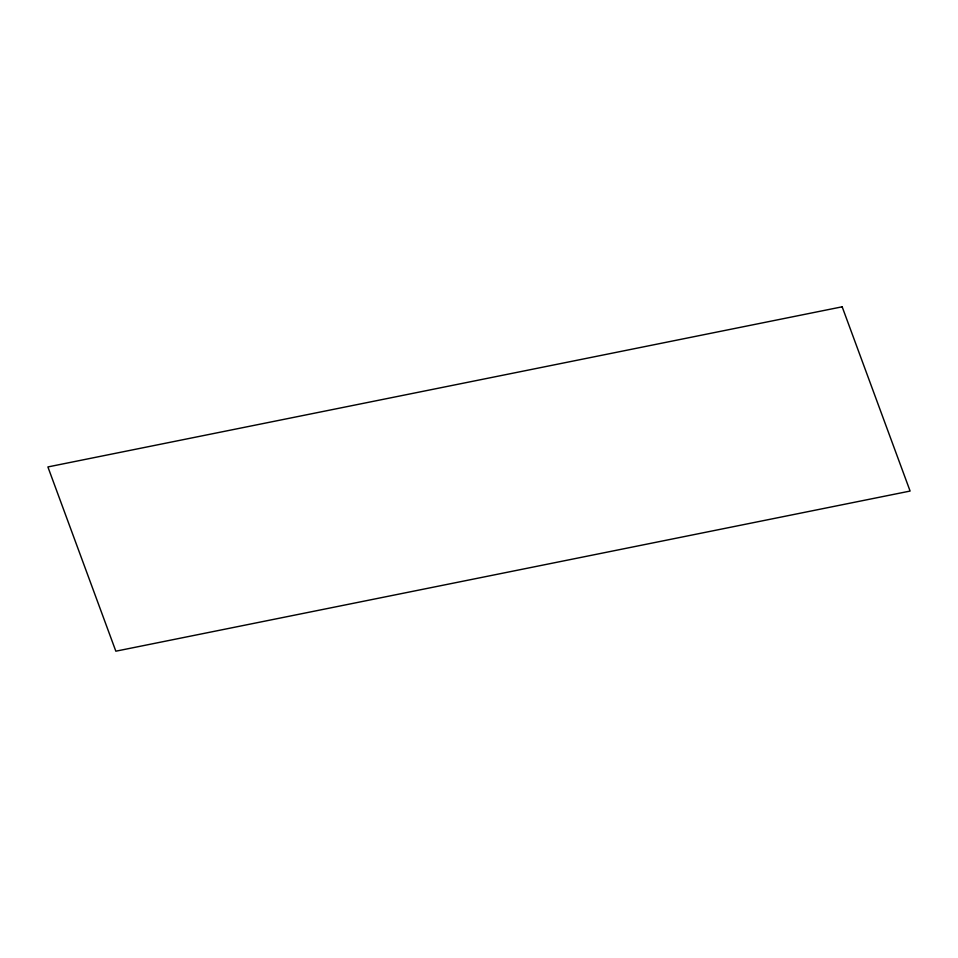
<?xml version="1.0" encoding="UTF-8"?>
<svg xmlns="http://www.w3.org/2000/svg" width="958" height="958" viewBox="0 0 958 958"><rect width="100%" height="100%" fill="white"/><g stroke="black" fill="none" stroke-linecap="round" stroke-linejoin="round"><path stroke-width="1.44" d="M842.166 306.811L47.9 466.941L115.834 651.189L910.1 491.059L842.166 306.811"/></g></svg>
